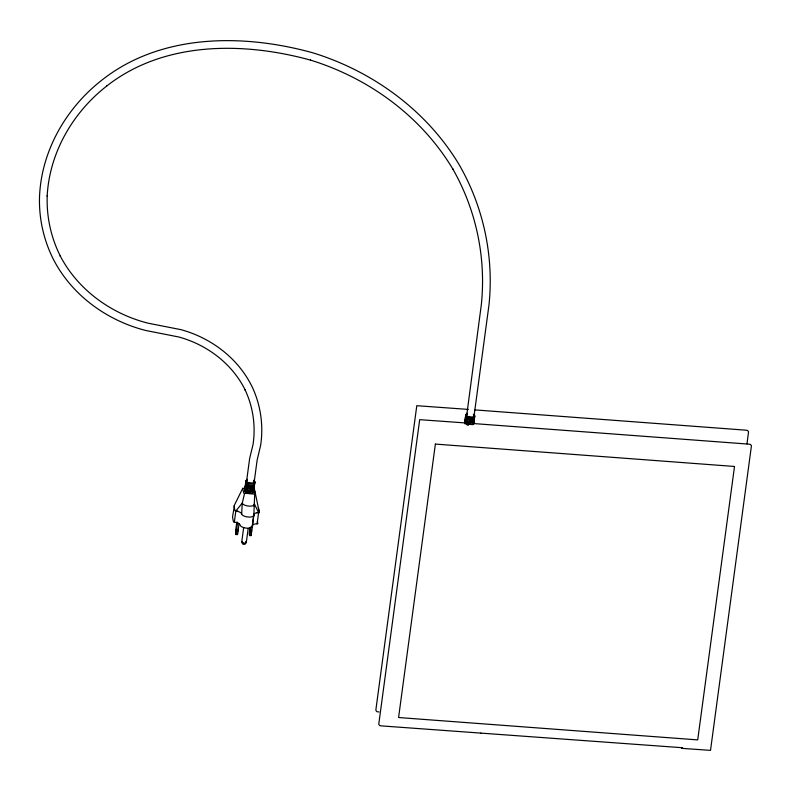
<?xml version="1.0" encoding="UTF-8"?>
<svg xmlns="http://www.w3.org/2000/svg" width="791" height="791" viewBox="0 0 791 791"><rect width="100%" height="100%" fill="white"/><g stroke="black" fill="none" stroke-linecap="round" stroke-linejoin="round"><path stroke-width="1.19" d="M242.748 488.314L234.007 505.933L234.996 510.749L235.837 511.026A6.16 2.531 7.7 0 1 241.67 513.992A6.16 2.531 7.7 0 0 248.295 517.047A6.16 2.531 7.7 0 0 253.852 514.911L254.702 494.167L243.747 493.129L242.748 488.314L245.882 488.522A3.846 1.582 7.7 0 0 246.347 488.937M241.67 513.992L242.264 503.076L244.587 493.406M251.143 531.938L251.37 530.267M245.526 489.075L244.795 489.135M246.278 483.509L245.546 483.568M246.644 480.72L246.822 481.561A3.846 1.582 7.7 0 0 250.747 483.044A3.846 1.582 7.7 0 0 254.178 482.115L257.124 460.164L260.635 445.343C263.65 425.459 260.694 404.913 252.092 386.73L251.884 386.364C238.022 358.155 211.068 337.876 181.001 329.669L148.283 323.232C111.383 313.987 77.884 289.911 60.185 255.859L60.393 256.225C50.97 237.537 46.402 216.596 47.223 195.684L47.183 196.109C49.388 152.831 72.802 112.47 106.676 86.071L106.518 86.199C163.777 41.043 243.401 41.626 310.636 60.146L310.418 60.086C368.922 78.131 421.316 116.326 452.907 169.175L452.709 168.819C476.182 209.833 486.257 257.737 481.324 304.733L466.69 415.562A3.846 1.582 7.7 0 0 470.615 417.035A3.846 1.582 7.7 0 0 474.036 416.115L488.976 304.99C494.039 256.689 483.637 207.469 459.522 165.329L459.314 164.963C426.843 110.631 372.976 71.368 312.84 52.819L312.623 52.76C243.173 33.548 161.048 33.44 101.97 80.049L101.812 80.178C66.395 107.784 41.893 149.993 39.59 195.239L39.55 195.664C38.69 217.683 43.485 239.732 53.422 259.408L53.62 259.774C72.218 295.567 107.438 320.879 146.226 330.589L178.796 336.996C206.985 344.688 232.247 363.702 245.25 390.141L245.042 389.775C253.08 406.782 255.849 426.003 253.031 444.591L249.649 458.454L246.644 480.72A3.846 1.582 7.7 0 1 246.95 480.355M245.111 488.393L246.98 490.173L252.804 490.608L253.98 489.056L253.249 488.996L253.051 490.46A3.846 1.582 7.7 0 1 249.62 491.389A3.846 1.582 7.7 0 1 245.694 489.916L245.843 488.442M253.436 487.602L253.427 487.681A3.846 1.582 7.7 0 1 249.996 488.611A3.846 1.582 7.7 0 1 246.07 487.127L245.299 486.999L247.168 488.789L252.991 489.224L254.168 487.661L253.436 487.602L253.624 486.218L254.356 486.267L253.179 487.829L247.356 487.394L245.487 485.605L246.258 485.733M246.594 482.876L246.446 484.349A3.846 1.582 7.7 0 0 250.371 485.822A3.846 1.582 7.7 0 0 253.802 484.893L254 483.43L254.732 483.489L253.555 485.041L247.731 484.606L245.863 482.826L246.634 482.955A3.846 1.582 7.7 0 0 247.099 483.37M254.178 482.115L254 481.274A3.846 1.582 7.7 0 0 253.535 480.849M473.295 421.603L469.864 422.602L465.167 421L467.036 422.78L472.85 423.215L474.027 421.662L473.295 421.603L473.858 417.43L474.59 417.48L473.413 419.042L467.6 418.607L465.731 416.817L466.463 416.877M473.473 420.288L474.214 420.268L473.038 421.83L467.224 421.395L465.355 419.606L466.126 419.734M473.858 417.43L473.849 417.5A3.846 1.582 7.7 0 1 473.552 417.866M474.036 416.115L473.868 415.275A3.846 1.582 7.7 0 0 473.404 414.85M257.362 521.309L257.866 523.701L257.115 523.86A6.16 2.531 7.7 0 0 252.349 526.045A6.16 2.531 7.7 0 1 246.802 528.18A6.16 2.531 7.7 0 1 240.167 525.125A6.16 2.531 7.7 0 0 234.344 522.159L233.503 521.882L232.505 517.067L234.423 505.785M234.344 522.159L235.837 511.026L242.264 503.076A6.16 2.531 7.7 0 0 248.888 506.121A6.16 2.531 7.7 0 0 254.435 503.986L258.608 512.726L257.115 523.86M236.835 522.02L235.58 531.325L235.866 534.518L237.379 534.627L237.646 534.034L239.05 523.563M235.866 534.518L237.686 522.287M246.901 480.612L247.089 479.217L245.912 480.78L244.735 491.171L246.614 492.961L252.428 493.396L253.604 491.834L254.92 482.095L253.535 480.246M244.735 491.171L245.912 480.78M246.07 487.127L246.219 485.664M246.614 492.961L246.792 491.567L244.923 489.777L245.655 489.837M246.98 490.173L247.168 488.789M247.356 487.394L247.543 486L245.675 484.211L246.406 484.27M247.731 484.606L247.919 483.222L246.05 481.432M241.759 541.865L243.677 527.557M252.428 493.396L253.792 490.44L253.061 490.39M252.804 490.608L252.991 489.224M253.179 487.829L254.544 484.873L253.812 484.824M253.555 485.041L254.92 482.095M246.268 542.705L248.196 528.388M254.405 484.23L254.781 481.442M249.907 527.696L249.244 533.984L249.561 535.547L251.083 535.655L252.754 524.591M249.561 535.547L250.915 526.796M254.119 506.369L254.435 503.986M252.329 525.708L253.832 514.575M252.28 526.697L253.782 515.564M466.769 414.603L466.957 413.218L465.78 414.781L464.653 423.126L465.385 423.066A3.846 1.582 7.7 0 1 465.691 422.71M464.792 423.778L465.78 414.781M465.326 423.66L465.81 420.001M465.523 423.838L465.711 422.443L464.979 422.384L466.848 424.174L472.662 424.609L473.839 423.047L473.107 422.997M465.939 421.128L466.087 419.655M466.848 424.174L467.036 422.78M467.224 421.395L467.412 420.001L465.543 418.212L470.24 419.823L474.402 418.874L473.038 421.83M467.6 418.607L467.788 417.213L465.919 415.433M472.662 424.609L472.85 423.215M473.413 419.042L474.778 416.096L473.394 414.247M474.086 419.616L473.522 423.788L472.8 423.739M474.274 418.221L474.64 415.443M473.651 424.441L474.778 416.096M746.991 443.85L748.563 431.777L747.554 430.442L745.369 430.136L474.521 409.876M237.705 531.789L237.676 529.238M465.098 422.918L419.685 419.665L378.751 724.279L379.749 725.624L381.934 725.93L682.603 747.742L682.178 748.385A16.562 2.155 -85.7 0 1 681.624 748.197M465.405 417.559L466.581 415.997M258.37 507.782L259.359 512.568L256.492 512.568M470.052 421.217L471.021 421.227M470.645 424.016L467.728 423.64M254.702 494.167L255.453 494.009L253.931 488.967M468.361 409.412L416.798 405.704L376.111 708.044L375.854 710.318L376.862 711.663L379.047 711.969M465.592 416.175L466.314 416.224M467.788 417.213L473.601 417.648M467.412 420.001L473.226 420.436M465.029 420.347L465.751 420.397M473.176 420.96L473.898 421.01M464.841 421.741L465.563 421.791M473.71 423.561L748.266 444.097L750.451 444.404L751.45 445.738L710.516 750.362L682.178 748.385M245.734 482.174L246.446 482.223M247.919 483.222L253.743 483.657M247.543 486L253.367 486.435M245.17 486.346L245.892 486.406M253.308 486.959L254.03 487.009L253.604 491.834M244.983 487.74L245.704 487.79M246.792 491.567L252.616 492.002M235.837 511.026L237.962 511.184M236.123 533.925L237.646 534.034M249.818 534.953L251.34 535.062M254.465 489.214L259.359 512.568M251.568 530.375L251.291 533.154L251.133 532.65M481.146 733.356A16.562 2.155 -85.7 0 1 480.592 733.168M466.512 414.721A3.846 1.582 7.7 0 1 467.343 414.069M468.49 425.261A3.846 1.582 7.7 0 1 466.7 424.708M471.396 418.449A3.846 1.582 7.7 0 1 468.48 418.073M245.487 541.716A2.314 0.949 7.7 0 1 245.774 543.091A2.314 0.949 7.7 0 1 242.54 542.853A2.314 0.949 7.7 0 1 242.254 541.479M244.805 543.298A1.533 0.633 7.7 0 1 244.805 544.267A1.533 0.633 7.7 0 1 242.511 543.842A1.533 0.633 7.7 0 1 243.302 543.022M250.411 492.803A3.846 1.582 7.7 0 1 247.484 492.417M246.644 492.101A3.846 1.582 7.7 0 1 245.971 491.725M245.507 491.3A3.846 1.582 7.7 0 1 245.299 490.875M252.902 491.448A3.846 1.582 7.7 0 1 252.863 491.854M251.162 487.236A3.846 1.582 7.7 0 1 248.236 486.851M247.395 486.534A3.846 1.582 7.7 0 1 246.723 486.158M253.852 514.911A6.16 2.531 7.7 0 1 258.608 512.726M253.239 489.075A3.846 1.582 7.7 0 1 252.942 489.431M235.916 530.791C236.222 534.637 236.539 525.62 235.916 530.791M249.62 531.819C249.916 535.665 250.253 526.638 249.62 531.819M435.376 444.087L398.585 717.526L697.711 739.892L734.513 466.463L435.376 444.087"/></g></svg>
